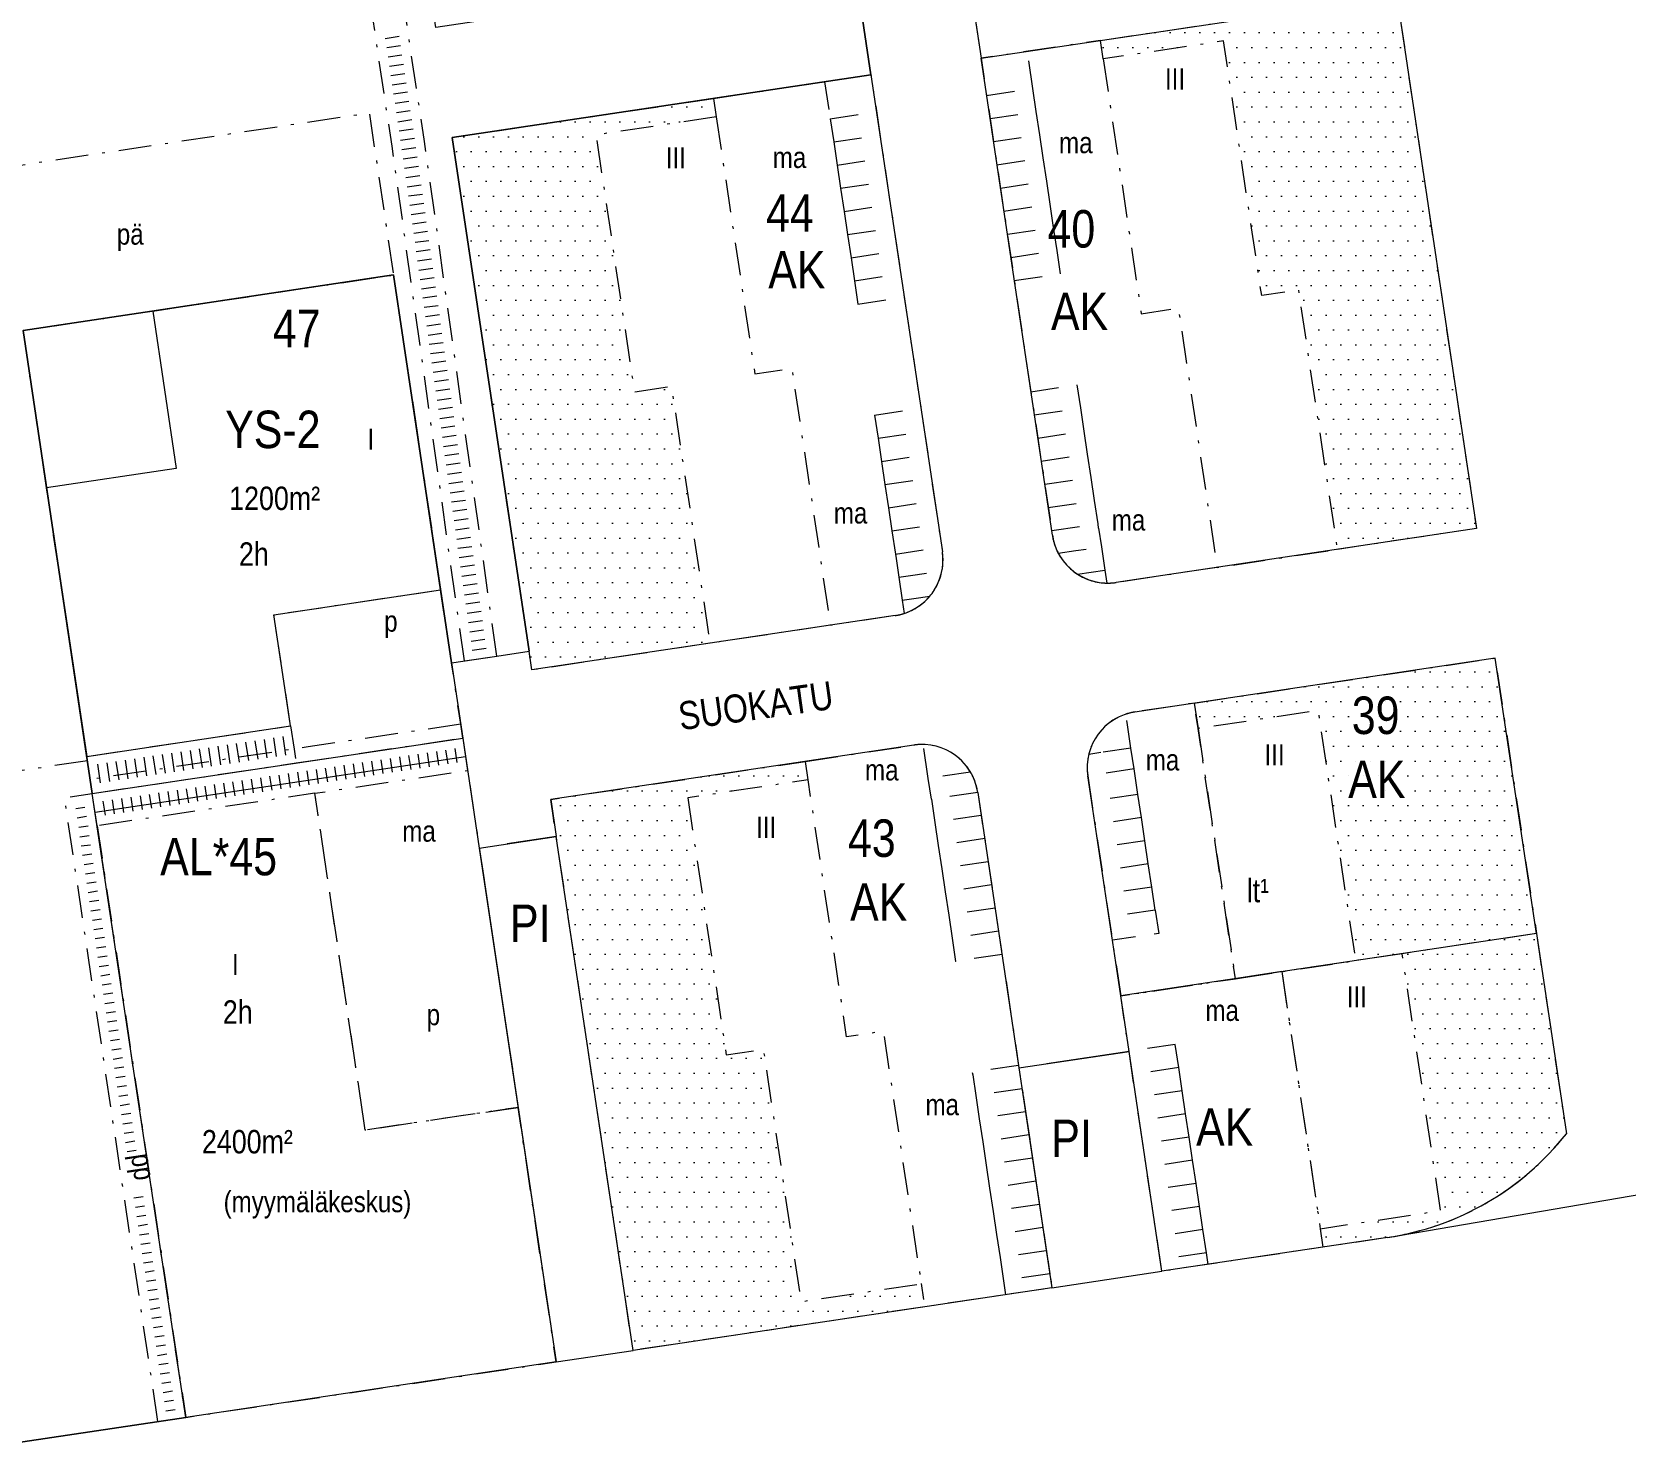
# Model space of a CAD drawing. Header units: metres. Extents: x 24485995 to 24488038, y 6819999 to 6822001.
# Drawn here: x 24486296.8 to 24486467.1, y 6821195.4 to 6821346.3 of the extents above; entities that cross this region are included whole.
import ezdxf

# ---------------------------------------------------------------- set-up
doc = ezdxf.new("R2010")
doc.units = ezdxf.units.M
for name, pattern in [('k10020', [0]), ('k10040', [10.3, 3.5, -1.5, 0.3, -1.5, 3.5]), ('k10050', [8, 3, -2, 3]), ('K10271', [0]), ('k10630.1', [0]), ('k10vi1', [0])]:
    doc.linetypes.add(name, pattern=pattern)
for name, color, linetype, lineweight in [('AK_AsemakaavaTeksti_Kadun_puistonnimi', 7, 'Continuous', 0), ('AK_AsemakaavaTeksti_Korttelinumero', 7, 'Continuous', 0), ('AK_AsemakaavaViiva_Kaupunginosan_raja', 7, 'Continuous', 0), ('AK_JohdoillevarattuViiva', 7, 'Continuous', 0), ('AK_Kaavamerkinta_Kayttotarkoitusalue', 7, 'Continuous', 0), ('AK_KayttotarkoitusSymboliViiva_Virkistysalueen_kuvio_murtoviiva', 7, 'Continuous', 0), ('AK_KayttotarkoitusViiva', 7, 'Continuous', 0), ('AK_LiikennointiViiva_Ajoneuvoliittymakielto', 7, 'Continuous', 0), ('AK_LiikennointiViiva_Polkuviivoitus', 7, 'Continuous', 0), ('AK_MuuAsemakaavaTeksti_Alueenosan_kayttotarkoitus', 7, 'Continuous', 0), ('AK_MuuAsemakaavaViiva_alueenosan_raja', 7, 'Continuous', 0), ('AK_MuuAsemakaavaViiva_Ohj_alueenosan_raja', 7, 'Continuous', 0), ('AK_Poistettava_merkintä', 7, 'Continuous', 0), ('AK_RakennusalaTeksti_Huoneistomaara', 7, 'Continuous', 0), ('AK_RakennusalaTeksti_Kerrosala_tai_luku', 7, 'Continuous', 0), ('AK_RakennusalaTeksti_Rakennusoikeus', 7, 'Continuous', 0), ('AK_RakennusalaViiva_Rakennusalan_raja__I_', 7, 'Continuous', 0), ('AK_YmparistoAlue_Istutettava_alue', 7, 'Continuous', 0)]:
    doc.layers.add(name, color=color, linetype=linetype, lineweight=lineweight)
doc.styles.add('ArialNarrow', font='ARIALN.TTF')

msp = doc.modelspace()

# ---------------------------------------------------------------- hatches: boundary and pattern name
at = {"layer": 'AK_YmparistoAlue_Istutettava_alue', "linetype": 'Continuous', "lineweight": 0}
h = msp.add_hatch(dxfattribs=at)
h.set_pattern_fill('DOTS', style=0)
h.paths.add_polyline_path([(24486423.78, 6821347.31), (24486414.88, 6821345.97), (24486410.93, 6821345.38), (24486411.22, 6821343.39), (24486415.17, 6821344), (24486424.07, 6821345.33), (24486426.72, 6821327.66), (24486428.15, 6821318.13), (24486432.1, 6821318.72), (24486432.34, 6821317.14), (24486436.25, 6821291.03), (24486451.08, 6821293.26), (24486442.57, 6821350.12), (24486427.74, 6821347.9)], flags=0)
h = msp.add_hatch(dxfattribs=at)
h.set_pattern_fill('DOTS', style=0)
h.paths.add_polyline_path([(24486369.61, 6821339.19), (24486356.76, 6821337.27), (24486341.72, 6821335.01), (24486349.93, 6821280.15), (24486350.23, 6821278.15), (24486369.22, 6821281), (24486368.34, 6821286.93), (24486365.12, 6821308.44), (24486361.16, 6821307.85), (24486357.06, 6821335.29), (24486369.91, 6821337.21)], flags=0)
h = msp.add_hatch(dxfattribs=at)
h.set_pattern_fill('DOTS', style=0)
h.paths.add_polyline_path([(24486443.15, 6821247.84), (24486457.48, 6821250), (24486453.08, 6821279.41), (24486433.8, 6821276.53), (24486420.94, 6821274.61), (24486421.35, 6821271.89), (24486434.2, 6821273.81), (24486438.2, 6821247.1)], flags=0)
h = msp.add_hatch(dxfattribs=at)
h.set_pattern_fill('DOTS', style=0)
h.paths.add_polyline_path([(24486367.16, 6821262.51), (24486366.86, 6821264.49), (24486379.72, 6821266.42), (24486379.43, 6821268.39), (24486352.23, 6821264.32), (24486352.53, 6821262.35), (24486352.82, 6821260.37), (24486360.59, 6821208.44), (24486360.66, 6821207.95), (24486361.03, 6821205.47), (24486375.38, 6821207.62), (24486379.33, 6821208.21), (24486392.19, 6821210.14), (24486391.82, 6821212.62), (24486378.96, 6821210.69), (24486374.92, 6821237.64), (24486370.97, 6821237.05)], flags=0)
h = msp.add_hatch(dxfattribs=at)
h.set_pattern_fill('DOTS', style=0)
h.paths.add_polyline_path([(24486443.15, 6821247.84), (24486446.35, 6821226.47), (24486447.25, 6821220.41), (24486441.28, 6821219.51), (24486434.39, 6821218.48), (24486434.69, 6821216.51), (24486441.57, 6821217.54), (24486442.58, 6821217.7), (24486443.57, 6821217.9), (24486444.56, 6821218.14), (24486445.53, 6821218.4), (24486446.5, 6821218.7), (24486447.46, 6821219.04), (24486448.42, 6821219.41), (24486449.38, 6821219.82), (24486450.31, 6821220.25), (24486451.23, 6821220.72), (24486452.13, 6821221.22), (24486453.02, 6821221.76), (24486453.89, 6821222.32), (24486454.74, 6821222.91), (24486455.56, 6821223.53), (24486456.37, 6821224.18), (24486457.15, 6821224.86), (24486457.91, 6821225.56), (24486458.64, 6821226.29), (24486459.35, 6821227.04), (24486460.03, 6821227.82), (24486460.69, 6821228.62), (24486457.48, 6821250)], flags=0)

# ---------------------------------------------------------------- linework, layer by layer
at = {"layer": 'AK_AsemakaavaViiva_Kaupunginosan_raja', "linetype": 'k10020', "lineweight": 9, "flags": 128}
for points in [[(24486441.58, 6821217.53), (24486490.9, 6821225.99)], [(24486441.58, 6821217.53), (24486417.49, 6821213.93)], [(24486405.75, 6821212.17), (24486417.49, 6821213.93)], [(24486405.75, 6821212.17), (24486361.03, 6821205.48)], [(24486352.82, 6821204.25), (24486361.03, 6821205.48)], [(24486352.82, 6821204.25), (24486313.26, 6821198.33)], [(24486313.26, 6821198.33), (24486293.48, 6821195.37)]]:
    msp.add_lwpolyline(points, dxfattribs=at)
at = {"layer": 'AK_JohdoillevarattuViiva', "linetype": 'Continuous', "lineweight": 5, "flags": 128}
msp.add_lwpolyline([(24486303.58, 6821262.98), (24486343.14, 6821268.91)], dxfattribs=at)
at = {"layer": 'AK_KayttotarkoitusSymboliViiva_Virkistysalueen_kuvio_murtoviiva', "linetype": 'k10vi1', "lineweight": 9, "flags": 128}
for points in [[(24486217.79, 6821397.63), (24486219.11, 6821388.79), (24486263.49, 6821395.44), (24486267.87, 6821366.2), (24486272.3, 6821336.6), (24486227.92, 6821329.96), (24486229.72, 6821318.16), (24486274.11, 6821324.8), (24486282.91, 6821265.96), (24486238.53, 6821259.31), (24486240.29, 6821247.57), (24486284.67, 6821254.21), (24486293.48, 6821195.37), (24486313.26, 6821198.33), (24486303.28, 6821264.96), (24486295.89, 6821314.41), (24486335.44, 6821320.33), (24486341.64, 6821278.91), (24486346.47, 6821279.64), (24486349.93, 6821280.15), (24486341.72, 6821335.02), (24486386.43, 6821341.71), (24486384.67, 6821353.46), (24486339.96, 6821346.76), (24486331.15, 6821405.6), (24486375.86, 6821412.29), (24486374.1, 6821424.04), (24486329.39, 6821417.35), (24486321.32, 6821471.3), (24486253.61, 6821461.44), (24486261.72, 6821407.24), (24486220.31, 6821401.04)], [(24486396.86, 6821352.25), (24486398.18, 6821343.47), (24486442.57, 6821350.12), (24486440.81, 6821361.86), (24486399.38, 6821355.66)], [(24486345.05, 6821256.17), (24486352.82, 6821204.25), (24486361.03, 6821205.48), (24486352.82, 6821260.36), (24486347.57, 6821259.58)], [(24486402.68, 6821232.69), (24486405.75, 6821212.17), (24486417.49, 6821213.93), (24486413.98, 6821237.42), (24486405.2, 6821236.1)]]:
    msp.add_lwpolyline(points, dxfattribs=at)
at = {"layer": 'AK_KayttotarkoitusViiva', "linetype": 'Continuous', "lineweight": 20, "flags": 128}
for points in [[(24486396.42, 6821355.22), (24486398.18, 6821343.47)], [(24486384.67, 6821353.46), (24486386.43, 6821341.71)], [(24486398.18, 6821343.47), (24486442.57, 6821350.12)], [(24486442.57, 6821350.12), (24486451.08, 6821293.25), (24486412.62, 6821287.49)], [(24486405.8, 6821292.54), (24486398.18, 6821343.47)], [(24486386.43, 6821341.71), (24486341.72, 6821335.02), (24486349.93, 6821280.15)], [(24486386.43, 6821341.71), (24486394.05, 6821290.78)], [(24486341.64, 6821278.91), (24486335.44, 6821320.33), (24486295.89, 6821314.41), (24486303.28, 6821264.96)], [(24486389.01, 6821283.96), (24486350.23, 6821278.15), (24486349.93, 6821280.15)], [(24486341.64, 6821278.91), (24486346.47, 6821279.64), (24486349.93, 6821280.15)], [(24486341.64, 6821278.91), (24486342.84, 6821270.88)], [(24486457.49, 6821250), (24486453.08, 6821279.42), (24486414.62, 6821273.66)], [(24486303.28, 6821264.96), (24486342.84, 6821270.88)], [(24486342.84, 6821270.88), (24486344.6, 6821259.13)], [(24486391.01, 6821270.13), (24486352.23, 6821264.32), (24486352.82, 6821260.36)], [(24486413.09, 6821243.35), (24486409.58, 6821266.84)], [(24486313.26, 6821198.33), (24486303.28, 6821264.96)], [(24486397.83, 6821265.08), (24486402.23, 6821235.66)], [(24486344.6, 6821259.13), (24486352.82, 6821260.36)], [(24486361.03, 6821205.48), (24486352.82, 6821260.36)], [(24486344.6, 6821259.13), (24486352.82, 6821204.25)], [(24486457.49, 6821250), (24486413.09, 6821243.35)], [(24486457.49, 6821250), (24486460.68, 6821228.62)], [(24486413.98, 6821237.42), (24486413.09, 6821243.35)], [(24486402.23, 6821235.66), (24486413.98, 6821237.42)], [(24486417.49, 6821213.93), (24486413.98, 6821237.42)], [(24486402.23, 6821235.66), (24486405.75, 6821212.17)], [(24486441.58, 6821217.53), (24486417.49, 6821213.93)], [(24486405.75, 6821212.17), (24486417.49, 6821213.93)], [(24486405.75, 6821212.17), (24486361.03, 6821205.48)], [(24486352.82, 6821204.25), (24486361.03, 6821205.48)], [(24486352.82, 6821204.25), (24486313.26, 6821198.33)], [(24486313.26, 6821198.33), (24486293.48, 6821195.37)]]:
    msp.add_lwpolyline(points, dxfattribs=at)
at = {"layer": 'AK_KayttotarkoitusViiva', "linetype": 'Continuous', "lineweight": 20}
for centre, radius, start, end in [((24486411.73, 6821293.43), 6, 188.513, 278.5103), ((24486388.12, 6821289.89), 6, 278.5227, 8.5107), ((24486415.51, 6821267.73), 6, 98.5108, 188.5117), ((24486391.89, 6821264.19), 6, 8.513, 98.5103), ((24486437.13, 6821247.21), 30, 278.5141, 321.7163)]:
    msp.add_arc(centre, radius, start, end, dxfattribs=at)
at = {"layer": 'AK_LiikennointiViiva_Ajoneuvoliittymakielto', "linetype": 'k10630.1', "lineweight": 5, "flags": 128}
for points in [[(24486441.58, 6821217.53), (24486417.49, 6821213.93)], [(24486405.75, 6821212.17), (24486361.03, 6821205.48)], [(24486352.82, 6821204.25), (24486313.26, 6821198.33)]]:
    msp.add_lwpolyline(points, dxfattribs=at)
at = {"layer": 'AK_LiikennointiViiva_Ajoneuvoliittymakielto', "linetype": 'k10630.1', "lineweight": 5}
msp.add_arc((24486437.13, 6821247.21), 30, 278.5141, 321.7163, dxfattribs=at)
at = {"layer": 'AK_LiikennointiViiva_Polkuviivoitus', "linetype": 'Continuous', "lineweight": 0, "flags": 128}
for points in [[(24486334.57, 6821345.6), (24486336.06, 6821345.82)], [(24486334.72, 6821344.61), (24486336.2, 6821344.83)], [(24486334.87, 6821343.62), (24486336.35, 6821343.84)], [(24486335.02, 6821342.63), (24486336.5, 6821342.85)], [(24486335.17, 6821341.64), (24486336.65, 6821341.86)], [(24486335.31, 6821340.65), (24486336.8, 6821340.87)], [(24486335.46, 6821339.66), (24486336.94, 6821339.89)], [(24486335.61, 6821338.67), (24486337.09, 6821338.9)], [(24486335.76, 6821337.69), (24486337.24, 6821337.91)], [(24486335.91, 6821336.7), (24486337.39, 6821336.92)], [(24486336.05, 6821335.71), (24486337.54, 6821335.93)], [(24486336.2, 6821334.72), (24486337.68, 6821334.94)], [(24486336.35, 6821333.72), (24486337.83, 6821333.93)], [(24486336.49, 6821332.73), (24486337.97, 6821332.94)], [(24486336.62, 6821331.74), (24486338.11, 6821331.95)], [(24486336.76, 6821330.75), (24486338.25, 6821330.96)], [(24486336.9, 6821329.76), (24486338.39, 6821329.97)], [(24486337.04, 6821328.77), (24486338.53, 6821328.98)], [(24486337.18, 6821327.78), (24486338.67, 6821327.99)], [(24486337.32, 6821326.79), (24486338.81, 6821327)], [(24486337.46, 6821325.8), (24486338.94, 6821326.01)], [(24486337.6, 6821324.81), (24486339.08, 6821325.02)], [(24486337.74, 6821323.82), (24486339.22, 6821324.03)], [(24486337.88, 6821322.83), (24486339.36, 6821323.04)], [(24486338.02, 6821321.84), (24486339.5, 6821322.05)], [(24486338.15, 6821320.85), (24486339.64, 6821321.06)], [(24486338.29, 6821319.86), (24486339.78, 6821320.07)], [(24486338.43, 6821318.87), (24486339.92, 6821319.08)], [(24486338.57, 6821317.88), (24486340.06, 6821318.09)], [(24486338.71, 6821316.89), (24486340.2, 6821317.09)], [(24486338.85, 6821315.9), (24486340.34, 6821316.1)], [(24486338.99, 6821314.91), (24486340.48, 6821315.11)], [(24486339.13, 6821313.92), (24486340.61, 6821314.12)], [(24486339.27, 6821312.93), (24486340.75, 6821313.13)], [(24486339.41, 6821311.93), (24486340.89, 6821312.14)], [(24486339.55, 6821310.94), (24486341.03, 6821311.15)], [(24486339.69, 6821309.95), (24486341.17, 6821310.16)], [(24486339.82, 6821308.96), (24486341.31, 6821309.17)], [(24486339.96, 6821307.97), (24486341.45, 6821308.18)], [(24486340.1, 6821306.98), (24486341.59, 6821307.19)], [(24486340.24, 6821305.99), (24486341.73, 6821306.2)], [(24486340.38, 6821305), (24486341.87, 6821305.21)], [(24486340.52, 6821304.01), (24486342.01, 6821304.22)], [(24486340.66, 6821303.02), (24486342.14, 6821303.23)], [(24486340.8, 6821302.03), (24486342.28, 6821302.24)], [(24486340.94, 6821301.04), (24486342.42, 6821301.25)], [(24486341.08, 6821300.05), (24486342.56, 6821300.26)], [(24486341.22, 6821299.06), (24486342.7, 6821299.27)], [(24486341.36, 6821298.07), (24486342.84, 6821298.28)], [(24486341.49, 6821297.08), (24486342.98, 6821297.29)], [(24486341.63, 6821296.09), (24486343.12, 6821296.3)], [(24486341.77, 6821295.1), (24486343.26, 6821295.31)], [(24486341.91, 6821294.11), (24486343.4, 6821294.32)], [(24486342.05, 6821293.12), (24486343.54, 6821293.33)], [(24486342.19, 6821292.13), (24486343.67, 6821292.34)], [(24486342.33, 6821291.14), (24486343.81, 6821291.35)], [(24486342.47, 6821290.15), (24486343.95, 6821290.36)], [(24486342.61, 6821289.16), (24486344.09, 6821289.37)], [(24486342.75, 6821288.17), (24486344.23, 6821288.38)], [(24486342.89, 6821287.18), (24486344.37, 6821287.39)], [(24486343.02, 6821286.19), (24486344.51, 6821286.4)], [(24486343.16, 6821285.2), (24486344.65, 6821285.41)], [(24486343.3, 6821284.21), (24486344.79, 6821284.42)], [(24486343.44, 6821283.22), (24486344.93, 6821283.43)], [(24486343.58, 6821282.23), (24486345.07, 6821282.44)], [(24486343.72, 6821281.24), (24486345.21, 6821281.45)], [(24486343.86, 6821280.25), (24486345.34, 6821280.46)], [(24486314.71, 6821269.71), (24486315, 6821267.73)], [(24486315.7, 6821269.85), (24486315.99, 6821267.88)], [(24486316.69, 6821270), (24486316.98, 6821268.02)], [(24486317.68, 6821270.15), (24486317.97, 6821268.17)], [(24486318.66, 6821270.3), (24486318.96, 6821268.32)], [(24486319.65, 6821270.45), (24486319.95, 6821268.47)], [(24486320.64, 6821270.59), (24486320.94, 6821268.62)], [(24486321.63, 6821270.74), (24486321.93, 6821268.76)], [(24486322.62, 6821270.89), (24486322.92, 6821268.91)], [(24486323.61, 6821271.04), (24486323.9, 6821269.06)], [(24486342, 6821269.75), (24486342.22, 6821268.26)], [(24486303.83, 6821268.08), (24486304.13, 6821266.1)], [(24486304.82, 6821268.23), (24486305.11, 6821266.25)], [(24486305.81, 6821268.37), (24486306.1, 6821266.4)], [(24486306.8, 6821268.52), (24486307.09, 6821266.54)], [(24486307.79, 6821268.67), (24486308.08, 6821266.69)], [(24486308.77, 6821268.82), (24486309.07, 6821266.84)], [(24486309.76, 6821268.97), (24486310.06, 6821266.99)], [(24486310.75, 6821269.11), (24486311.05, 6821267.14)], [(24486311.74, 6821269.26), (24486312.04, 6821267.28)], [(24486312.73, 6821269.41), (24486313.03, 6821267.43)], [(24486313.72, 6821269.56), (24486314.02, 6821267.58)], [(24486330.13, 6821267.97), (24486330.36, 6821266.49)], [(24486331.12, 6821268.12), (24486331.35, 6821266.63)], [(24486332.11, 6821268.27), (24486332.33, 6821266.78)], [(24486333.1, 6821268.41), (24486333.32, 6821266.93)], [(24486334.09, 6821268.56), (24486334.31, 6821267.08)], [(24486335.08, 6821268.71), (24486335.3, 6821267.23)], [(24486336.07, 6821268.86), (24486336.29, 6821267.37)], [(24486337.06, 6821269.01), (24486337.28, 6821267.52)], [(24486338.05, 6821269.15), (24486338.27, 6821267.67)], [(24486339.04, 6821269.3), (24486339.26, 6821267.82)], [(24486340.02, 6821269.45), (24486340.25, 6821267.97)], [(24486341.01, 6821269.6), (24486341.24, 6821268.12)], [(24486319.26, 6821266.34), (24486319.48, 6821264.86)], [(24486320.25, 6821266.49), (24486320.47, 6821265.01)], [(24486321.23, 6821266.64), (24486321.46, 6821265.15)], [(24486322.22, 6821266.79), (24486322.45, 6821265.3)], [(24486323.21, 6821266.93), (24486323.43, 6821265.45)], [(24486324.2, 6821267.08), (24486324.42, 6821265.6)], [(24486325.19, 6821267.23), (24486325.41, 6821265.75)], [(24486326.18, 6821267.38), (24486326.4, 6821265.89)], [(24486327.17, 6821267.53), (24486327.39, 6821266.04)], [(24486328.16, 6821267.67), (24486328.38, 6821266.19)], [(24486329.15, 6821267.82), (24486329.37, 6821266.34)], [(24486307.39, 6821264.57), (24486307.61, 6821263.08)], [(24486308.38, 6821264.71), (24486308.6, 6821263.23)], [(24486309.37, 6821264.86), (24486309.59, 6821263.38)], [(24486310.36, 6821265.01), (24486310.58, 6821263.53)], [(24486311.34, 6821265.16), (24486311.57, 6821263.67)], [(24486312.33, 6821265.31), (24486312.56, 6821263.82)], [(24486313.32, 6821265.45), (24486313.54, 6821263.97)], [(24486314.31, 6821265.6), (24486314.53, 6821264.12)], [(24486315.3, 6821265.75), (24486315.52, 6821264.27)], [(24486316.29, 6821265.9), (24486316.51, 6821264.41)], [(24486317.28, 6821266.05), (24486317.5, 6821264.56)], [(24486318.27, 6821266.19), (24486318.49, 6821264.71)], [(24486301.51, 6821263.34), (24486302.5, 6821263.49)], [(24486304.42, 6821264.12), (24486304.64, 6821262.64)], [(24486305.41, 6821264.27), (24486305.63, 6821262.79)], [(24486306.4, 6821264.42), (24486306.62, 6821262.93)], [(24486301.68, 6821262.37), (24486302.67, 6821262.52)], [(24486301.85, 6821261.35), (24486302.83, 6821261.5)], [(24486301.96, 6821260.33), (24486302.94, 6821260.48)], [(24486302.1, 6821259.35), (24486303.09, 6821259.49)], [(24486302.25, 6821258.36), (24486303.24, 6821258.5)], [(24486302.4, 6821257.37), (24486303.39, 6821257.52)], [(24486302.55, 6821256.38), (24486303.54, 6821256.53)], [(24486302.7, 6821255.39), (24486303.68, 6821255.54)], [(24486302.84, 6821254.4), (24486303.83, 6821254.55)], [(24486302.99, 6821253.41), (24486303.98, 6821253.56)], [(24486303.14, 6821252.42), (24486304.13, 6821252.57)], [(24486303.29, 6821251.43), (24486304.28, 6821251.58)], [(24486303.44, 6821250.44), (24486304.42, 6821250.59)], [(24486303.58, 6821249.46), (24486304.57, 6821249.6)], [(24486303.73, 6821248.47), (24486304.72, 6821248.61)], [(24486303.88, 6821247.48), (24486304.87, 6821247.63)], [(24486304.03, 6821246.49), (24486305.02, 6821246.64)], [(24486304.18, 6821245.5), (24486305.16, 6821245.65)], [(24486304.32, 6821244.51), (24486305.31, 6821244.66)], [(24486304.47, 6821243.52), (24486305.46, 6821243.67)], [(24486304.62, 6821242.53), (24486305.61, 6821242.68)], [(24486304.77, 6821241.54), (24486305.76, 6821241.69)], [(24486304.92, 6821240.56), (24486305.9, 6821240.7)], [(24486305.06, 6821239.57), (24486306.05, 6821239.71)], [(24486305.21, 6821238.58), (24486306.2, 6821238.73)], [(24486305.36, 6821237.59), (24486306.35, 6821237.74)], [(24486305.51, 6821236.6), (24486306.5, 6821236.75)], [(24486305.66, 6821235.61), (24486306.64, 6821235.76)], [(24486305.8, 6821234.62), (24486306.79, 6821234.77)], [(24486305.95, 6821233.63), (24486306.94, 6821233.78)], [(24486306.1, 6821232.64), (24486307.09, 6821232.79)], [(24486306.25, 6821231.65), (24486307.24, 6821231.8)], [(24486306.4, 6821230.67), (24486307.38, 6821230.81)], [(24486306.54, 6821229.68), (24486307.53, 6821229.82)], [(24486306.69, 6821228.69), (24486307.68, 6821228.84)], [(24486306.84, 6821227.7), (24486307.83, 6821227.85)], [(24486306.99, 6821226.71), (24486307.98, 6821226.86)], [(24486307.73, 6821221.77), (24486308.72, 6821221.91)], [(24486307.88, 6821220.78), (24486308.86, 6821220.92)], [(24486308.02, 6821219.79), (24486309.01, 6821219.94)], [(24486308.17, 6821218.8), (24486309.16, 6821218.95)], [(24486308.32, 6821217.81), (24486309.31, 6821217.96)], [(24486308.47, 6821216.82), (24486309.46, 6821216.97)], [(24486308.62, 6821215.83), (24486309.6, 6821215.98)], [(24486308.76, 6821214.84), (24486309.75, 6821214.99)], [(24486308.91, 6821213.85), (24486309.9, 6821214)], [(24486309.06, 6821212.86), (24486310.05, 6821213.01)], [(24486309.21, 6821211.88), (24486310.2, 6821212.02)], [(24486309.36, 6821210.89), (24486310.34, 6821211.03)], [(24486309.5, 6821209.9), (24486310.49, 6821210.05)], [(24486309.65, 6821208.91), (24486310.64, 6821209.06)], [(24486309.8, 6821207.92), (24486310.79, 6821208.07)], [(24486309.95, 6821206.93), (24486310.94, 6821207.08)], [(24486310.1, 6821205.94), (24486311.09, 6821206.09)], [(24486310.24, 6821204.95), (24486311.23, 6821205.1)], [(24486310.39, 6821203.96), (24486311.38, 6821204.11)], [(24486310.54, 6821202.98), (24486311.53, 6821203.12)], [(24486310.69, 6821201.99), (24486311.68, 6821202.13)], [(24486310.84, 6821201), (24486311.83, 6821201.15)], [(24486310.98, 6821200.01), (24486311.97, 6821200.16)], [(24486311.13, 6821199.02), (24486312.12, 6821199.17)]]:
    msp.add_lwpolyline(points, dxfattribs=at)
at = {"layer": 'AK_MuuAsemakaavaViiva_alueenosan_raja', "linetype": 'k10040', "lineweight": 5, "flags": 128}
for points in [[(24486346.47, 6821279.64), (24486338.75, 6821334.57), (24486336.99, 6821346.32), (24486328.18, 6821405.15), (24486326.43, 6821416.9), (24486317.85, 6821470.79)], [(24486343.01, 6821279.12), (24486335.29, 6821334.08), (24486333.53, 6821345.8), (24486324.72, 6821404.63), (24486322.97, 6821416.35), (24486314.39, 6821470.29)], [(24486410.92, 6821345.38), (24486414.88, 6821345.97), (24486423.78, 6821347.3), (24486427.74, 6821347.89), (24486442.57, 6821350.12), (24486451.08, 6821293.25), (24486436.25, 6821291.03)], [(24486411.22, 6821343.4), (24486410.92, 6821345.38), (24486398.18, 6821343.47), (24486401.73, 6821319.73), (24486403.5, 6821307.87), (24486405.73, 6821293.03)], [(24486411.22, 6821343.4), (24486415.29, 6821316.2), (24486419.25, 6821316.79), (24486423.39, 6821289.1), (24486436.25, 6821291.03), (24486432.1, 6821318.72), (24486428.15, 6821318.13), (24486424.08, 6821345.32), (24486411.22, 6821343.4)], [(24486369.62, 6821339.19), (24486386.43, 6821341.71), (24486389.98, 6821317.97), (24486391.76, 6821306.11), (24486394.05, 6821290.78)], [(24486369.23, 6821281), (24486350.23, 6821278.15), (24486349.93, 6821280.15), (24486341.72, 6821335.02), (24486356.76, 6821337.27), (24486369.62, 6821339.19)], [(24486369.62, 6821339.19), (24486369.91, 6821337.21)], [(24486302.76, 6821268.45), (24486294.85, 6821267.27), (24486287.97, 6821313.23), (24486283.25, 6821330.21), (24486293.3, 6821331.72), (24486332.85, 6821337.64), (24486335.44, 6821320.33)], [(24486369.91, 6821337.21), (24486357.06, 6821335.29), (24486361.16, 6821307.85), (24486365.12, 6821308.44), (24486368.34, 6821286.93), (24486369.23, 6821281)], [(24486369.91, 6821337.21), (24486374.02, 6821309.77), (24486377.98, 6821310.36), (24486381.2, 6821288.85), (24486382.08, 6821282.92)], [(24486309.73, 6821316.48), (24486312.7, 6821316.93), (24486335.44, 6821320.33)], [(24486335.44, 6821320.33), (24486337.96, 6821303.52)], [(24486298.4, 6821297.6), (24486297.96, 6821300.56), (24486295.89, 6821314.41), (24486309.73, 6821316.48)], [(24486337.96, 6821303.52), (24486340.48, 6821286.71)], [(24486302.69, 6821268.92), (24486300.92, 6821280.79), (24486298.4, 6821297.6)], [(24486423.39, 6821289.1), (24486418.45, 6821288.36), (24486412.62, 6821287.49)], [(24486324.45, 6821272.17), (24486323.84, 6821276.25), (24486322.67, 6821284.04), (24486340.48, 6821286.71)], [(24486342.84, 6821270.88), (24486342.62, 6821272.36), (24486342.25, 6821274.84), (24486341.64, 6821278.91), (24486340.48, 6821286.71)], [(24486389.01, 6821283.96), (24486382.08, 6821282.92)], [(24486382.08, 6821282.92), (24486369.23, 6821281)], [(24486343.01, 6821279.12), (24486346.47, 6821279.64)], [(24486420.94, 6821274.61), (24486433.8, 6821276.53), (24486453.08, 6821279.42), (24486457.49, 6821250)], [(24486409.58, 6821266.84), (24486413.09, 6821243.35), (24486425.34, 6821245.18), (24486421.35, 6821271.89), (24486420.94, 6821274.61), (24486414.62, 6821273.66)], [(24486420.94, 6821274.61), (24486421.35, 6821271.89)], [(24486421.35, 6821271.89), (24486425.34, 6821245.18), (24486430.29, 6821245.93), (24486438.2, 6821247.11), (24486434.2, 6821273.81), (24486421.35, 6821271.89)], [(24486302.69, 6821268.92), (24486324.45, 6821272.17)], [(24486342.62, 6821272.36), (24486326.32, 6821269.93), (24486324.82, 6821269.7), (24486303.06, 6821266.46)], [(24486324.45, 6821272.17), (24486324.82, 6821269.7), (24486325.04, 6821268.22)], [(24486342.84, 6821270.88), (24486343.36, 6821267.42)], [(24486379.43, 6821268.39), (24486391.01, 6821270.13)], [(24486303.28, 6821264.96), (24486303.06, 6821266.46), (24486302.76, 6821268.45)], [(24486303.28, 6821264.96), (24486307.24, 6821265.55), (24486325.04, 6821268.22)], [(24486392.19, 6821210.14), (24486379.33, 6821208.22), (24486375.37, 6821207.62), (24486361.03, 6821205.48), (24486360.66, 6821207.95), (24486360.59, 6821208.44), (24486352.82, 6821260.36), (24486352.53, 6821262.34), (24486352.23, 6821264.32), (24486379.43, 6821268.39)], [(24486379.72, 6821266.41), (24486379.43, 6821268.39)], [(24486332.43, 6821229), (24486327.05, 6821264.98), (24486343.36, 6821267.42), (24486348.75, 6821231.44), (24486332.43, 6821229)], [(24486366.86, 6821264.49), (24486370.97, 6821237.05), (24486374.93, 6821237.64), (24486378.96, 6821210.69), (24486391.82, 6821212.61), (24486387.78, 6821239.56), (24486383.83, 6821238.97), (24486379.72, 6821266.41), (24486366.86, 6821264.49)], [(24486310.29, 6821197.88), (24486300.32, 6821264.52), (24486303.28, 6821264.96)], [(24486303.8, 6821261.5), (24486303.28, 6821264.96)], [(24486303.8, 6821261.5), (24486313.26, 6821198.33), (24486352.82, 6821204.25), (24486348.75, 6821231.44), (24486332.43, 6821229), (24486327.05, 6821264.98), (24486303.8, 6821261.5)], [(24486397.83, 6821265.08), (24486402.23, 6821235.66), (24486405.75, 6821212.17), (24486392.19, 6821210.14), (24486391.82, 6821212.61)], [(24486310.29, 6821197.88), (24486313.26, 6821198.33), (24486312.89, 6821200.8), (24486303.8, 6821261.5)], [(24486457.49, 6821250), (24486443.15, 6821247.85)], [(24486457.49, 6821250), (24486460.68, 6821228.62)], [(24486430.29, 6821245.93), (24486434.4, 6821218.48), (24486447.25, 6821220.41), (24486443.15, 6821247.85), (24486438.2, 6821247.11), (24486430.29, 6821245.93)], [(24486417.49, 6821213.93), (24486413.98, 6821237.42), (24486413.09, 6821243.35), (24486425.34, 6821245.18), (24486430.29, 6821245.93), (24486434.4, 6821218.48), (24486434.69, 6821216.5), (24486417.49, 6821213.93)], [(24486430.29, 6821245.93), (24486425.34, 6821245.18)], [(24486345.29, 6821230.93), (24486348.75, 6821231.44)], [(24486434.4, 6821218.48), (24486434.69, 6821216.5)], [(24486441.58, 6821217.53), (24486434.69, 6821216.5)], [(24486405.3, 6821215.14), (24486405.38, 6821214.64)], [(24486417.31, 6821215.17), (24486417.2, 6821215.91)]]:
    msp.add_lwpolyline(points, dxfattribs=at)
at = {"layer": 'AK_MuuAsemakaavaViiva_alueenosan_raja', "linetype": 'k10040', "lineweight": 5}
for centre, radius, start, end in [((24486411.69, 6821293.41), 5.96, 188.4177, 208.0411), ((24486388.08, 6821289.89), 6.04, 349.0759, 8.4412), ((24486411.71, 6821293.4), 5.97, 207.8886, 237.2029), ((24486388.11, 6821289.89), 6.01, 319.9389, 349.0038), ((24486411.72, 6821293.39), 5.97, 237.0857, 269.0472), ((24486411.74, 6821293.29), 5.86, 268.8106, 278.6228), ((24486388.12, 6821289.89), 6, 288.0917, 319.9092), ((24486415.51, 6821267.73), 6, 108.1014, 166.4975), ((24486415.56, 6821267.5), 6.23, 98.6856, 107.9224), ((24486391.9, 6821264.06), 6.13, 89.0234, 98.41), ((24486391.89, 6821264.18), 6.01, 30.5796, 88.8544), ((24486415.48, 6821267.73), 5.97, 166.4289, 188.5695), ((24486391.84, 6821264.17), 6.06, 8.6353, 30.4329), ((24486437.13, 6821247.21), 30.01, 290.1289, 321.714), ((24486437.16, 6821247.09), 29.88, 278.4928, 290.1546)]:
    msp.add_arc(centre, radius, start, end, dxfattribs=at)
at = {"layer": 'AK_MuuAsemakaavaViiva_Ohj_alueenosan_raja', "linetype": 'k10050', "lineweight": 5, "flags": 128}
for points in [[(24486403.71, 6821340.25), (24486403.12, 6821344.21)], [(24486381.48, 6821340.97), (24486382.08, 6821337.01)], [(24486398.77, 6821339.51), (24486403.71, 6821340.25)], [(24486404.08, 6821337.78), (24486403.71, 6821340.25)], [(24486382.08, 6821337.01), (24486387.02, 6821337.75)], [(24486399.14, 6821337.04), (24486404.08, 6821337.78)], [(24486404.45, 6821335.31), (24486404.08, 6821337.78)], [(24486382.08, 6821337.01), (24486382.45, 6821334.54)], [(24486382.45, 6821334.54), (24486387.39, 6821335.28)], [(24486382.45, 6821334.54), (24486382.82, 6821332.07)], [(24486399.51, 6821334.57), (24486404.45, 6821335.31)], [(24486404.82, 6821332.84), (24486404.45, 6821335.31)], [(24486382.82, 6821332.07), (24486387.76, 6821332.81)], [(24486399.88, 6821332.1), (24486404.82, 6821332.84)], [(24486405.19, 6821330.36), (24486404.82, 6821332.84)], [(24486382.82, 6821332.07), (24486383.19, 6821329.6)], [(24486383.19, 6821329.6), (24486388.13, 6821330.34)], [(24486383.19, 6821329.6), (24486383.56, 6821327.12)], [(24486400.25, 6821329.62), (24486405.19, 6821330.36)], [(24486405.56, 6821327.89), (24486405.19, 6821330.36)], [(24486383.56, 6821327.12), (24486388.5, 6821327.86)], [(24486400.62, 6821327.15), (24486405.56, 6821327.89)], [(24486405.93, 6821325.42), (24486405.56, 6821327.89)], [(24486383.56, 6821327.12), (24486383.93, 6821324.65)], [(24486383.93, 6821324.65), (24486388.87, 6821325.39)], [(24486383.93, 6821324.65), (24486384.3, 6821322.18)], [(24486400.99, 6821324.68), (24486405.93, 6821325.42)], [(24486406.3, 6821322.95), (24486405.93, 6821325.42)], [(24486384.3, 6821322.18), (24486389.24, 6821322.92)], [(24486401.36, 6821322.21), (24486406.3, 6821322.95)], [(24486406.67, 6821320.47), (24486406.3, 6821322.95)], [(24486384.3, 6821322.18), (24486384.67, 6821319.71)], [(24486384.67, 6821319.71), (24486389.61, 6821320.45)], [(24486384.67, 6821319.71), (24486385.04, 6821317.23)], [(24486401.73, 6821319.73), (24486406.67, 6821320.47)], [(24486385.04, 6821317.23), (24486389.98, 6821317.97)], [(24486403.5, 6821307.87), (24486408.45, 6821308.61)], [(24486408.82, 6821306.13), (24486408.45, 6821308.61)], [(24486386.81, 6821305.37), (24486391.76, 6821306.11)], [(24486386.81, 6821305.37), (24486387.18, 6821302.89)], [(24486403.87, 6821305.39), (24486408.82, 6821306.13)], [(24486409.19, 6821303.66), (24486408.82, 6821306.13)], [(24486404.24, 6821302.92), (24486409.19, 6821303.66)], [(24486409.56, 6821301.19), (24486409.19, 6821303.66)], [(24486387.18, 6821302.89), (24486392.13, 6821303.63)], [(24486387.18, 6821302.89), (24486387.55, 6821300.42)], [(24486387.55, 6821300.42), (24486392.5, 6821301.16)], [(24486387.55, 6821300.42), (24486387.92, 6821297.95)], [(24486404.61, 6821300.45), (24486409.56, 6821301.19)], [(24486409.93, 6821298.72), (24486409.56, 6821301.19)], [(24486387.92, 6821297.95), (24486392.87, 6821298.69)], [(24486404.99, 6821297.98), (24486409.93, 6821298.72)], [(24486410.3, 6821296.24), (24486409.93, 6821298.72)], [(24486387.92, 6821297.95), (24486388.29, 6821295.48)], [(24486388.29, 6821295.48), (24486393.24, 6821296.22)], [(24486388.29, 6821295.48), (24486388.66, 6821293)], [(24486405.36, 6821295.5), (24486410.3, 6821296.24)], [(24486410.67, 6821293.77), (24486410.3, 6821296.24)], [(24486388.66, 6821293), (24486393.61, 6821293.74)], [(24486405.73, 6821293.03), (24486410.67, 6821293.77)], [(24486410.74, 6821293.28), (24486410.67, 6821293.77)], [(24486388.66, 6821293), (24486389.03, 6821290.53)], [(24486410.74, 6821293.28), (24486411.04, 6821291.3)], [(24486389.03, 6821290.53), (24486393.98, 6821291.27)], [(24486389.03, 6821290.53), (24486389.11, 6821290.04)], [(24486389.11, 6821290.04), (24486389.4, 6821288.06)], [(24486406.43, 6821290.61), (24486408.32, 6821290.89), (24486411.04, 6821291.3)], [(24486411.04, 6821291.3), (24486411.41, 6821288.82)], [(24486389.4, 6821288.06), (24486390.66, 6821288.25), (24486394.01, 6821288.75)], [(24486408.48, 6821288.38), (24486411.41, 6821288.82)], [(24486411.41, 6821288.82), (24486411.62, 6821287.43)], [(24486389.4, 6821288.06), (24486389.77, 6821285.59)], [(24486389.77, 6821285.59), (24486390.99, 6821285.77), (24486392.71, 6821286.03)], [(24486389.77, 6821285.59), (24486389.98, 6821284.19)], [(24486414.19, 6821269.8), (24486413.82, 6821272.28), (24486413.65, 6821273.43)], [(24486392.51, 6821266.81), (24486392.01, 6821270.19)], [(24486414.19, 6821269.8), (24486410.96, 6821269.32)], [(24486414.52, 6821267.58), (24486414.19, 6821269.8)], [(24486410.96, 6821269.32), (24486409.68, 6821269.13)], [(24486392.55, 6821266.56), (24486392.51, 6821266.81)], [(24486397.06, 6821267.24), (24486392.55, 6821266.56)], [(24486392.88, 6821264.34), (24486392.55, 6821266.56)], [(24486414.52, 6821267.58), (24486409.58, 6821266.84)], [(24486414.93, 6821264.86), (24486414.52, 6821267.58)], [(24486397.83, 6821265.08), (24486392.88, 6821264.34)], [(24486414.93, 6821264.86), (24486409.98, 6821264.12)], [(24486415.3, 6821262.39), (24486414.93, 6821264.86)], [(24486392.88, 6821264.34), (24486393.25, 6821261.87)], [(24486398.2, 6821262.61), (24486393.25, 6821261.87)], [(24486393.25, 6821261.87), (24486393.62, 6821259.4)], [(24486415.3, 6821262.39), (24486410.35, 6821261.65)], [(24486415.67, 6821259.91), (24486415.3, 6821262.39)], [(24486398.57, 6821260.14), (24486393.62, 6821259.4)], [(24486393.62, 6821259.4), (24486393.99, 6821256.92)], [(24486415.67, 6821259.91), (24486410.72, 6821259.17)], [(24486416.04, 6821257.44), (24486415.67, 6821259.91)], [(24486398.94, 6821257.66), (24486393.99, 6821256.92)], [(24486393.99, 6821256.92), (24486394.36, 6821254.45)], [(24486416.04, 6821257.44), (24486411.09, 6821256.7)], [(24486416.41, 6821254.97), (24486416.04, 6821257.44)], [(24486399.31, 6821255.19), (24486394.36, 6821254.45)], [(24486394.36, 6821254.45), (24486394.73, 6821251.98)], [(24486416.41, 6821254.97), (24486411.46, 6821254.23)], [(24486416.78, 6821252.5), (24486416.41, 6821254.97)], [(24486399.68, 6821252.72), (24486394.73, 6821251.98)], [(24486394.73, 6821251.98), (24486395.1, 6821249.51)], [(24486416.78, 6821252.5), (24486411.83, 6821251.76)], [(24486416.78, 6821252.5), (24486417.15, 6821250.02), (24486412.2, 6821249.28)], [(24486400.05, 6821250.25), (24486395.1, 6821249.51)], [(24486395.1, 6821249.51), (24486395.47, 6821247.03)], [(24486400.42, 6821247.77), (24486395.47, 6821247.03)], [(24486418.92, 6821238.16), (24486413.98, 6821237.42)], [(24486419.29, 6821235.68), (24486418.92, 6821238.16)], [(24486402.19, 6821235.91), (24486397.25, 6821235.17)], [(24486419.29, 6821235.68), (24486414.35, 6821234.94)], [(24486419.66, 6821233.21), (24486419.29, 6821235.68)], [(24486397.25, 6821235.17), (24486397.29, 6821234.92)], [(24486397.29, 6821234.92), (24486397.62, 6821232.69)], [(24486402.56, 6821233.43), (24486397.62, 6821232.69)], [(24486397.62, 6821232.69), (24486397.99, 6821230.22)], [(24486419.66, 6821233.21), (24486414.72, 6821232.47)], [(24486420.03, 6821230.74), (24486419.66, 6821233.21)], [(24486402.93, 6821230.96), (24486397.99, 6821230.22)], [(24486420.03, 6821230.74), (24486415.09, 6821230)], [(24486420.4, 6821228.27), (24486420.03, 6821230.74)], [(24486397.99, 6821230.22), (24486398.36, 6821227.75)], [(24486403.3, 6821228.49), (24486398.36, 6821227.75)], [(24486398.36, 6821227.75), (24486398.73, 6821225.28)], [(24486420.4, 6821228.27), (24486415.46, 6821227.53)], [(24486420.77, 6821225.79), (24486420.4, 6821228.27)], [(24486403.67, 6821226.02), (24486398.73, 6821225.28)], [(24486420.77, 6821225.79), (24486415.83, 6821225.05)], [(24486421.14, 6821223.32), (24486420.77, 6821225.79)], [(24486398.73, 6821225.28), (24486399.1, 6821222.8)], [(24486404.04, 6821223.54), (24486399.1, 6821222.8)], [(24486399.1, 6821222.8), (24486399.47, 6821220.33)], [(24486421.14, 6821223.32), (24486416.2, 6821222.58)], [(24486421.51, 6821220.85), (24486421.14, 6821223.32)], [(24486404.41, 6821221.07), (24486399.47, 6821220.33)], [(24486399.47, 6821220.33), (24486399.84, 6821217.86)], [(24486421.51, 6821220.85), (24486416.57, 6821220.11)], [(24486421.88, 6821218.38), (24486421.51, 6821220.85)], [(24486404.78, 6821218.6), (24486399.84, 6821217.86)], [(24486399.84, 6821217.86), (24486400.21, 6821215.39)], [(24486421.88, 6821218.38), (24486416.94, 6821217.64)], [(24486422.25, 6821215.91), (24486421.88, 6821218.38)], [(24486405.15, 6821216.13), (24486400.21, 6821215.39)], [(24486400.21, 6821215.39), (24486400.58, 6821212.92)], [(24486422.25, 6821215.91), (24486417.31, 6821215.17)], [(24486422.44, 6821214.67), (24486422.25, 6821215.91)], [(24486405.52, 6821213.66), (24486400.58, 6821212.92)], [(24486400.58, 6821212.92), (24486400.8, 6821211.43)]]:
    msp.add_lwpolyline(points, dxfattribs=at)
at = {"layer": 'AK_Poistettava_merkintä', "linetype": 'k10050', "lineweight": 0, "flags": 128}
for points in [[(24486405.8, 6821292.54), (24486405.73, 6821293.03)], [(24486393.98, 6821291.27), (24486394.05, 6821290.78)]]:
    msp.add_lwpolyline(points, dxfattribs=at)
at = {"layer": 'AK_Poistettava_merkintä', "linetype": 'k10040', "lineweight": 0, "flags": 128}
for points in [[(24486325.04, 6821268.22), (24486326.53, 6821268.44), (24486339.38, 6821270.37), (24486342.84, 6821270.88)], [(24486302.76, 6821268.45), (24486302.69, 6821268.92)], [(24486402.19, 6821235.91), (24486402.23, 6821235.66)], [(24486405.38, 6821214.64), (24486405.52, 6821213.66)]]:
    msp.add_lwpolyline(points, dxfattribs=at)
at = {"layer": 'AK_Poistettava_merkintä', "linetype": 'k10050', "lineweight": 0}
msp.add_arc((24486388.11, 6821289.93), 6.04, 278.551, 288.0832, dxfattribs=at)
at = {"layer": 'AK_RakennusalaViiva_Rakennusalan_raja__I_', "linetype": 'K10271', "lineweight": 9, "flags": 128}
msp.add_lwpolyline([(24486337.96, 6821303.52), (24486335.44, 6821320.33), (24486312.7, 6821316.93), (24486309.73, 6821316.48), (24486312.25, 6821299.67), (24486298.4, 6821297.6), (24486300.92, 6821280.79), (24486302.69, 6821268.92), (24486324.45, 6821272.17), (24486323.84, 6821276.25), (24486322.67, 6821284.04), (24486340.48, 6821286.71), (24486337.96, 6821303.52)], dxfattribs=at)

# ---------------------------------------------------------------- texts
at = {"layer": 'AK_AsemakaavaTeksti_Kadun_puistonnimi', "linetype": 'Continuous', "lineweight": 5, "style": 'ArialNarrow'}
msp.add_text('SUOKATU', height=3, rotation=7.9985, dxfattribs=at).set_placement((24486366.11, 6821271.7))
at = {"layer": 'AK_AsemakaavaTeksti_Korttelinumero', "linetype": 'Continuous', "lineweight": 5, "style": 'ArialNarrow'}
for s, p in [('44', (24486375.22, 6821324.96)), ('40', (24486405.28, 6821323.26)), ('47', (24486322.56, 6821312.62)), ('39', (24486437.77, 6821271.31)), ('43', (24486383.97, 6821258.19))]:
    msp.add_text(s, height=4, dxfattribs=at).set_placement(p)
at = {"layer": 'AK_Kaavamerkinta_Kayttotarkoitusalue', "linetype": 'Continuous', "lineweight": 0, "style": 'ArialNarrow'}
for s, p in [('AK', (24486375.46, 6821318.89)), ('AK', (24486405.65, 6821314.44)), ('YS-2', (24486317.47, 6821301.84)), ('AK', (24486437.39, 6821264.48)), ('AL*45', (24486310.53, 6821256.22)), ('AK', (24486384.2, 6821251.36)), ('PI', (24486347.88, 6821249.1)), ('AK', (24486421.14, 6821227.33)), ('PI', (24486405.68, 6821226.13))]:
    msp.add_text(s, height=4, dxfattribs=at).set_placement(p)
at = {"layer": 'AK_MuuAsemakaavaTeksti_Alueenosan_kayttotarkoitus', "linetype": 'Continuous', "lineweight": 0, "style": 'ArialNarrow'}
for s, p in [('ma', (24486406.51, 6821333.34)), ('ma', (24486375.94, 6821331.76)), ('pä', (24486305.9, 6821323.57)), ('ma', (24486382.46, 6821293.79)), ('ma', (24486412.14, 6821293.04)), ('p', (24486334.45, 6821282.24)), ('ma', (24486385.79, 6821266.35)), ('ma', (24486415.77, 6821267.42)), ('ma', (24486336.38, 6821259.81)), ('ma', (24486422.14, 6821240.67)), ('p', (24486338.99, 6821240.21)), ('ma', (24486392.25, 6821230.6)), ('(myymäläkeskus)', (24486317.3, 6821220.24))]:
    msp.add_text(s, height=2.25, dxfattribs=at).set_placement(p)
msp.add_text('pp', height=2.25, rotation=278.5139, dxfattribs=at).set_placement((24486307.4, 6821226.36))
at = {"layer": 'AK_RakennusalaTeksti_Huoneistomaara', "linetype": 'Continuous', "lineweight": 0, "style": 'ArialNarrow'}
for p in [(24486318.94, 6821289.28), (24486317.22, 6821240.37)]:
    msp.add_text('2h', height=2.5, dxfattribs=at).set_placement(p)
at = {"layer": 'AK_RakennusalaTeksti_Kerrosala_tai_luku', "linetype": 'Continuous', "lineweight": 0, "style": 'ArialNarrow'}
for s, p in [('III', (24486417.82, 6821340.14)), ('III', (24486364.51, 6821331.71)), ('I', (24486332.67, 6821301.68)), ('III', (24486428.45, 6821267.95)), ('III', (24486374.17, 6821260.22)), ('I', (24486318.2, 6821245.56)), ('III', (24486437.23, 6821242.12))]:
    msp.add_text(s, height=2.25, dxfattribs=at).set_placement(p)
at = {"layer": 'AK_RakennusalaTeksti_Rakennusoikeus', "linetype": 'Continuous', "lineweight": 0, "style": 'ArialNarrow'}
for s, p in [('1200m²', (24486317.9, 6821295.23)), ('lt¹', (24486426.55, 6821253.34)), ('2400m²', (24486314.99, 6821226.52))]:
    msp.add_text(s, height=2.5, dxfattribs=at).set_placement(p)

doc.saveas('drawing.dxf')
